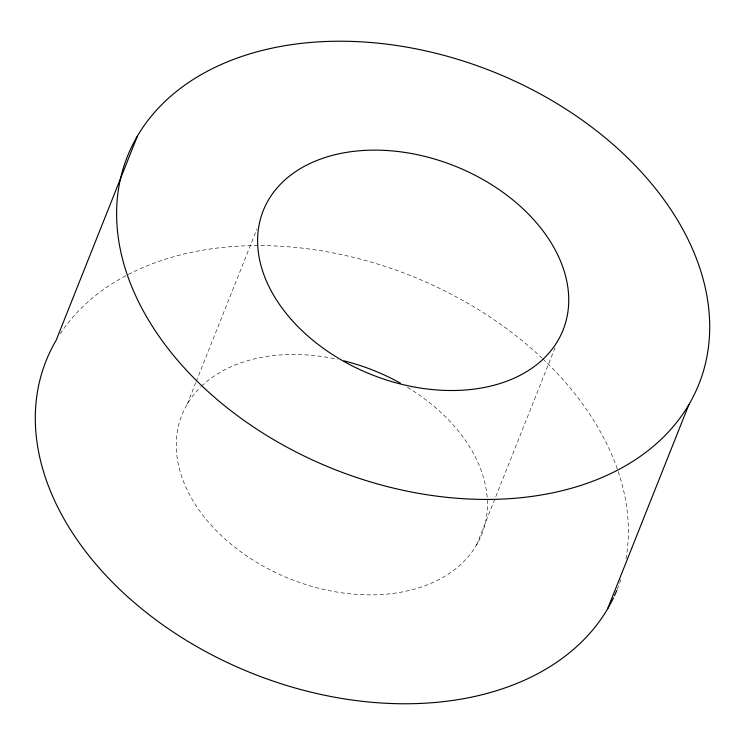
<?xml version="1.0" encoding="UTF-8"?>
<svg xmlns="http://www.w3.org/2000/svg" width="745" height="745" viewBox="0 0 745 745"><rect width="100%" height="100%" fill="white"/><g stroke="black" fill="none" stroke-linecap="round" stroke-linejoin="round"><path stroke-width="0.56" stroke-dasharray="3.73 2.79" d="M187.172 404.256L195.777 382.632M196.205 381.552L256.876 229.106M476.511 545.089L555.249 347.226M60.233 333.788A307.583 214.048 21.7 0 1 541.978 358.075M542.826 358.876A307.583 214.048 21.7 0 1 625.642 560.78M620.781 579.703A307.583 214.048 21.7 0 1 617.214 589.416M407.45 387.288A161.367 112.299 21.7 0 1 466.249 558.955A161.367 112.299 21.7 0 1 250.786 558.648A161.367 112.299 21.7 0 1 200.712 387M201.56 386.18A161.367 112.299 21.7 0 1 337.299 359.304"/><path stroke-width="1.12" d="M137.406 136.112L56.08 340.456A307.583 214.048 21.7 0 0 230.885 664.186A307.583 214.048 21.7 0 0 613.498 597.807M607.594 608.889L688.92 404.544A307.583 214.048 21.7 0 0 369.734 42.418A307.583 214.048 21.7 0 0 180.83 364.016A307.583 214.048 21.7 0 0 688.92 404.544M616.786 590.478A307.583 214.048 21.7 0 1 614.476 595.739M344.078 360.887A161.367 112.299 21.7 0 1 400.4 383.181M291.276 319.475A161.367 112.299 21.7 0 0 557.828 340.744A161.367 112.299 21.7 0 0 390.38 150.76A161.367 112.299 21.7 0 0 291.276 319.475"/></g></svg>
